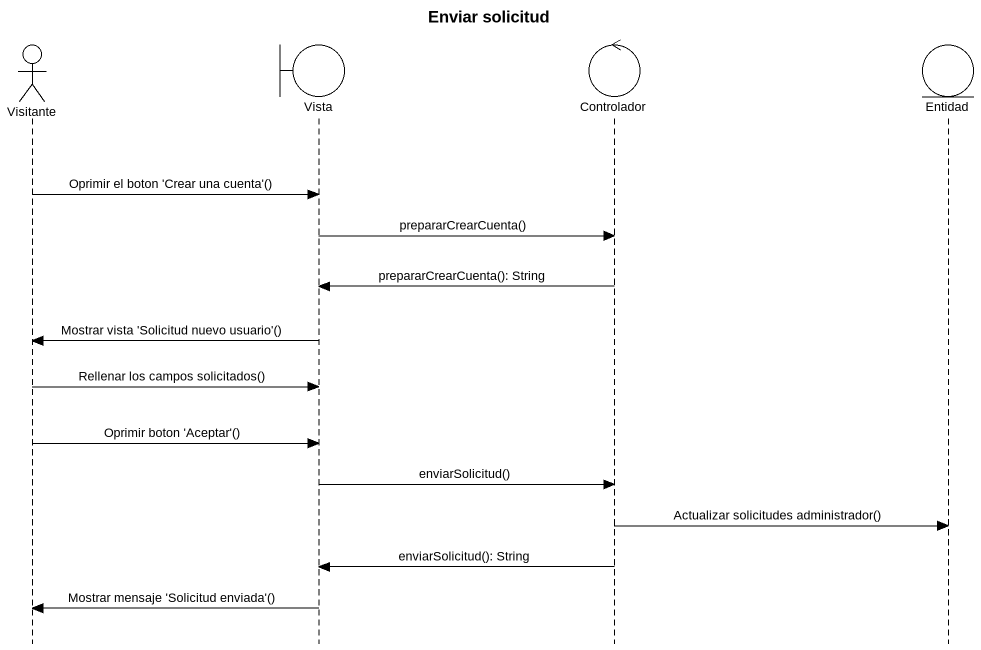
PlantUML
@startuml
title Enviar solicitud
hide footbox
actor Visitante
boundary Vista
control Controlador
entity Entidad

Visitante -> Vista : Oprimir el boton 'Crear una cuenta'()
Vista -> Controlador : prepararCrearCuenta()
Controlador -> Vista : prepararCrearCuenta(): String
Vista -> Visitante : Mostrar vista 'Solicitud nuevo usuario'()
Visitante -> Vista : Rellenar los campos solicitados()
Visitante -> Vista : Oprimir boton 'Aceptar'()
Vista -> Controlador : enviarSolicitud()
Controlador -> Entidad : Actualizar solicitudes administrador()
Controlador -> Vista : enviarSolicitud(): String
Vista -> Visitante : Mostrar mensaje 'Solicitud enviada'()
@enduml
